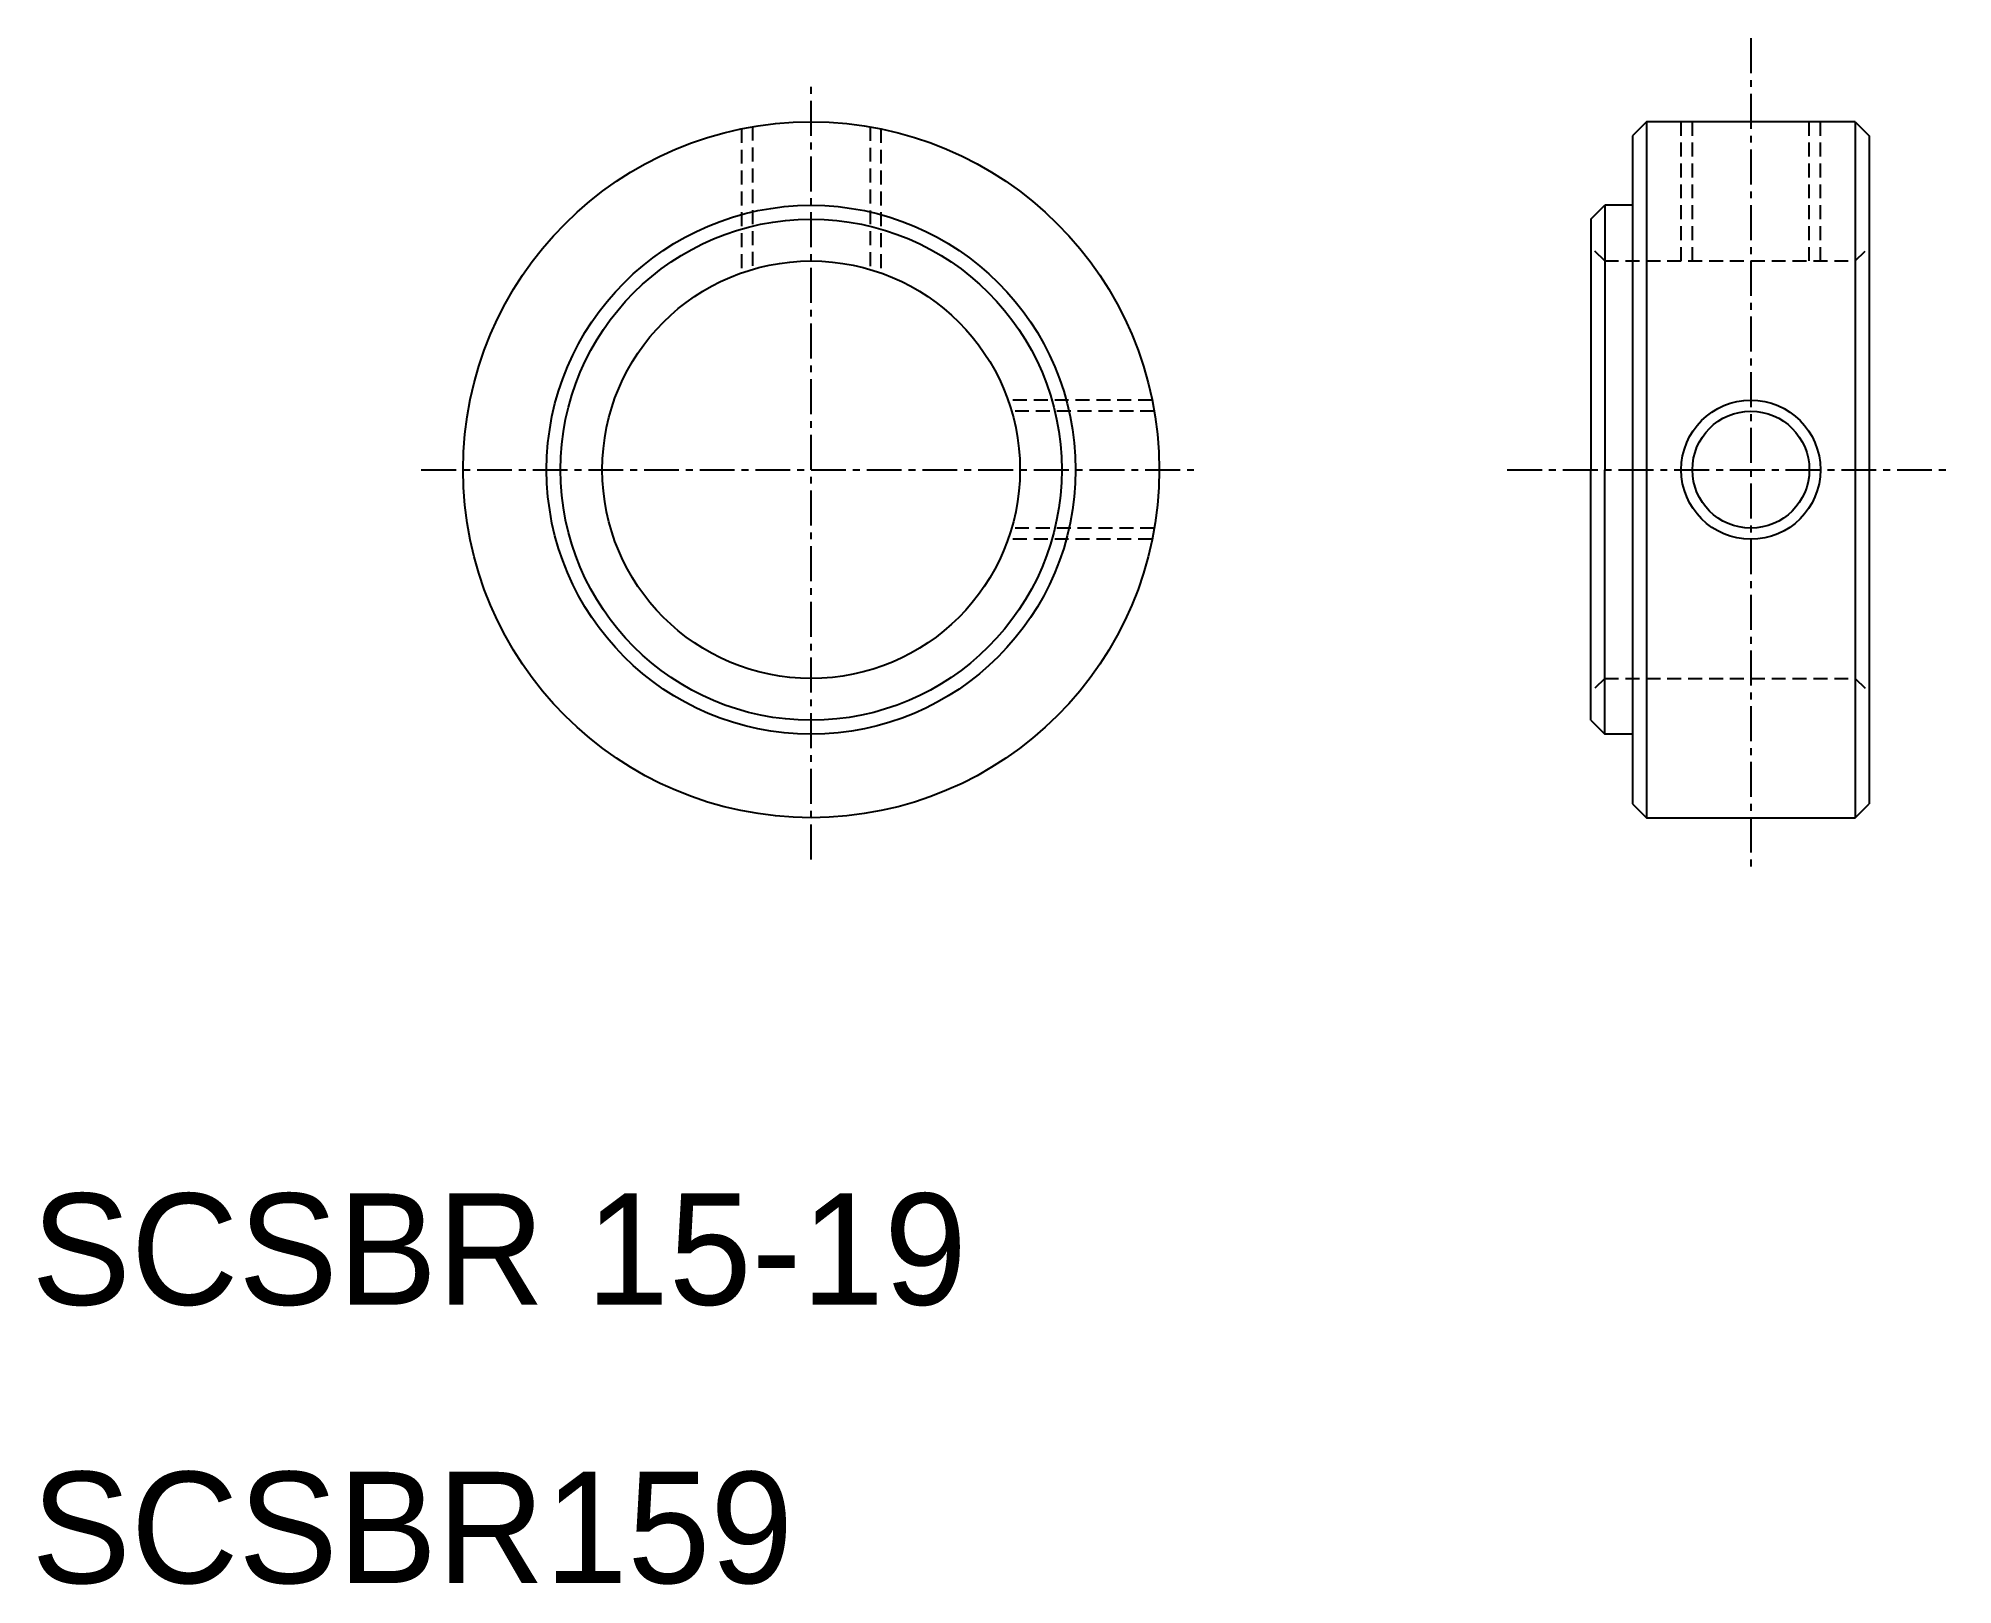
# Model space of a CAD drawing. Extents: x 10.2 to 79, y 9.9 to 65.5.
import ezdxf

# ---------------------------------------------------------------- set-up
doc = ezdxf.new("R2010")
doc.units = 0
doc.linetypes.add('CENTER', pattern=[2, 1.25, -0.25, 0.25, -0.25])
doc.linetypes.add('DASHED', pattern=[0.75, 0.5, -0.25])
doc.layers.get('0').update_dxf_attribs({"linetype": 'CONTINUOUS'})
doc.layers.add('CENTER', color=1, linetype='CENTER')

msp = doc.modelspace()

# ---------------------------------------------------------------- linework, layer by layer
at = {"color": 3, "linetype": 'DASHED'}
for p, q in [((35.5, 62.247), (35.5, 57.071)), ((35.9, 62.322), (35.9, 57.2)), ((40.125, 62.318), (40.125, 57.193)), ((40.5, 62.247), (40.5, 57.071)), ((69.25, 57.5), (69.25, 62.5)), ((69.65, 57.5), (69.65, 62.5)), ((73.85, 57.5), (73.85, 62.5)), ((74.25, 57.5), (74.25, 62.5)), ((66.5, 57.5), (66, 58)), ((75.5, 57.5), (76, 58)), ((66.5, 57.5), (75.5, 57.5)), ((50.247, 52.5), (45.071, 52.5)), ((50.322, 52.1), (45.2, 52.1)), ((50.247, 47.5), (45.071, 47.5)), ((50.322, 47.9), (45.2, 47.9)), ((66.5, 42.5), (66, 42)), ((66.5, 42.5), (75.5, 42.5)), ((75.5, 42.5), (76, 42))]:
    msp.add_line(p, q, dxfattribs=at)
at = {"color": 7, "linetype": 'CONTINUOUS'}
for p, q in [((68, 62.5), (67.5, 62)), ((67.5, 62), (67.5, 38)), ((75.5, 62.5), (68, 62.5)), ((68, 62.5), (68, 37.5)), ((75.5, 62.5), (76, 62)), ((75.5, 62.5), (75.5, 37.5)), ((76, 62), (76, 38)), ((66, 59), (66.5, 59.5)), ((66.5, 59.5), (66.5, 50)), ((67.5, 59.5), (66.5, 59.5)), ((66, 59), (66, 50)), ((66, 41), (66, 50)), ((66.5, 40.5), (66.5, 50)), ((66, 41), (66.5, 40.5)), ((67.5, 40.5), (66.5, 40.5)), ((67.5, 38), (68, 37.5)), ((75.5, 37.5), (76, 38)), ((68, 37.5), (75.5, 37.5))]:
    msp.add_line(p, q, dxfattribs=at)
for centre, radius in [((38, 50), 12.5), ((38, 50), 9.5), ((38, 50), 9), ((38, 50), 7.5), ((71.75, 50), 2.1)]:
    msp.add_circle(centre, radius, dxfattribs=at)
at = {"color": 3, "linetype": 'CONTINUOUS'}
msp.add_circle((71.75, 50), 2.5, dxfattribs=at)
at = {"layer": 'CENTER', "color": 1, "linetype": 'CENTER'}
for p, q in [((71.75, 65.5), (71.75, 35.5)), ((38, 36), (38, 64)), ((24, 50), (52, 50)), ((63, 50), (79, 50))]:
    msp.add_line(p, q, dxfattribs=at)

# ---------------------------------------------------------------- texts
at = {"color": 7, "linetype": 'CONTINUOUS'}
for s, p in [('SCSBR 15-19', (10, 20)), ('SCSBR159', (10, 10))]:
    msp.add_text(s, height=4, dxfattribs=at).set_placement(p)

doc.saveas('drawing.dxf')
